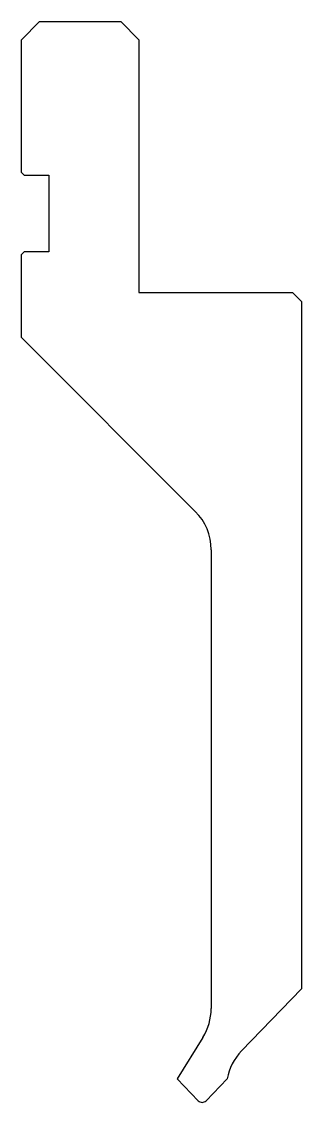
# Model space of a CAD drawing. Header units: metres. Extents: x -21 to 10, y -36 to 84.
import ezdxf

# ---------------------------------------------------------------- set-up
doc = ezdxf.new("R2010")
doc.units = ezdxf.units.M

msp = doc.modelspace()

# ---------------------------------------------------------------- linework, layer by layer
for p, q in [((-19, 83.901641), (-21, 81.901641)), ((-19, 83.901641), (-10, 83.901641)), ((-8, 81.901641), (-10, 83.901641)), ((-21, 67.201641), (-21, 81.901641)), ((-8, 81.901641), (-8, 53.901641)), ((-21, 67.201641), (-20.7, 66.901641)), ((-20.7, 66.901641), (-18, 66.901641)), ((-18, 66.901641), (-18, 58.401641)), ((-20.7, 58.401641), (-21, 58.101641)), ((-21, 48.901641), (-21, 58.101641)), ((-18, 58.401641), (-20.7, 58.401641)), ((-8, 53.901641), (9, 53.901641)), ((10, 52.901641), (9, 53.901641)), ((10, 52.901641), (10, -23.231703)), ((-21, 48.901641), (-1.757359, 29.659)), ((0, 25.416359), (0, -25.416359)), ((3.365961, -30.101452), (10, -23.231703)), ((-0.911711, -28.595875), (-3.778946, -33.18441)), ((-3.778946, -33.18441), (-1.431604, -35.615154)), ((-0.568396, -35.615154), (1.78138, -33.18189))]:
    msp.add_line(p, q)
for centre, radius, start, end in [((-6, 25.416359), 6, 0, 45), ((-6, -25.416359), 6, 328, 0), ((7.682, -34.269402), 6, 136, 169.55731), ((-1, -35.198359), 0.6, 224, 316)]:
    msp.add_arc(centre, radius, start, end)

doc.saveas('drawing.dxf')
